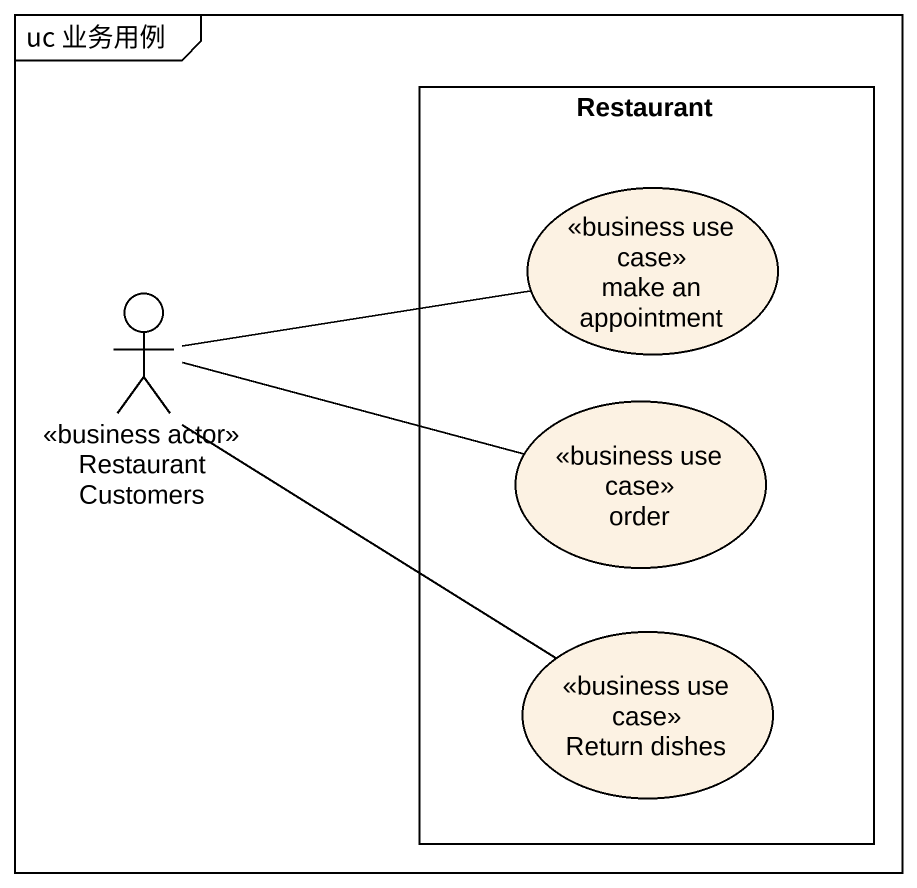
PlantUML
@startuml
mainframe uc 业务用例
rectangle Restaurant {
  usecase "make an appointment" as make_an_appointment <<business use case>>
  usecase order <<business use case>>
  usecase "Return dishes" as Return_dishes <<business use case>>
}
actor RestaurantCustomers <<business actor>>
RestaurantCustomers -right- make_an_appointment
RestaurantCustomers -right- order
RestaurantCustomers -- Return_dishes
@enduml
